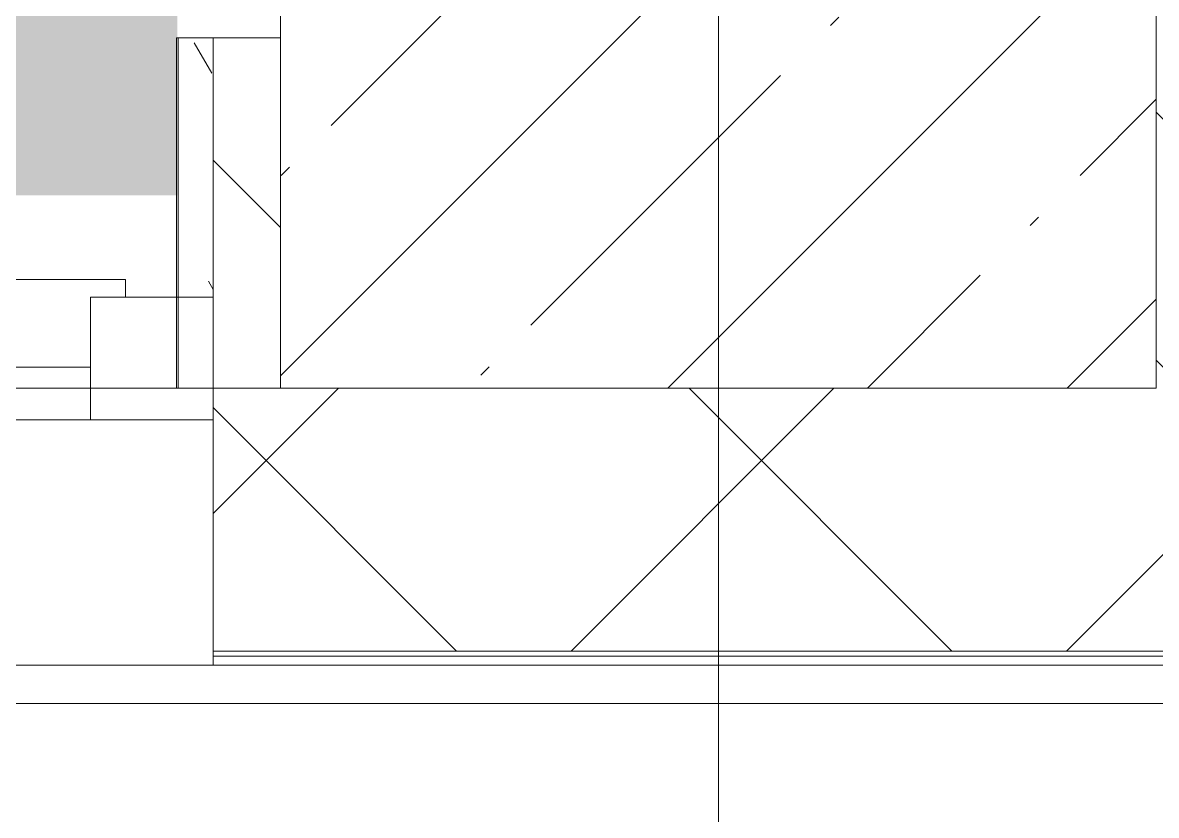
# Model space of a CAD drawing. Header units: millimetres. Extents: x -1178 to 415037, y -3506 to 42334.
# Drawn here: x 51763 to 52410, y -344 to 109 of the extents above; entities that cross this region are included whole.
import ezdxf

# ---------------------------------------------------------------- set-up
doc = ezdxf.new("R2010")
doc.units = ezdxf.units.MM
doc.layers.add('A-AREA-PATT-1', color=7, linetype='Continuous', lineweight=5, true_color=0xa5bae0, transparency=1)
for name, color, linetype, lineweight in [('A-GLAZ', 7, 'Continuous', 9), ('A-GLAZ-1', 7, 'Continuous', 5), ('A-WALL', 7, 'Continuous', 5), ('I-WALL', 7, 'Continuous', 5), ('S-COLS', 7, 'Continuous', 9), ('S-COLS-1', 7, 'Continuous', 5), ('Оси', 7, 'Continuous', 9)]:
    doc.layers.add(name, color=color, linetype=linetype, lineweight=lineweight)
doc.layers.add('A-WALL-1', color=9, linetype='Continuous', lineweight=5, true_color=0x808080)
doc.layers.add('A-WALL-FNSH-1', color=9, linetype='Continuous', lineweight=5, true_color=0x808080)

# ---------------------------------------------------------------- blocks, each defined once
blk = doc.blocks.new('BSC_Колонна _Прямоугольная - 500х500-V10-Объем проектирования 1 этажа')
at = {"layer": 'S-COLS-1'}
h = blk.add_hatch(dxfattribs=at)
h.set_pattern_fill('FP_14', color=256, style=0, pattern_type=2)
h.set_pattern_definition([(45, (-52160, -150), (-114.04925, 114.04925), []), (45, (-52045.95, -150), (-114.04925, 114.04925), [201.613, -40.323, 6.706, -33.617])])
h.paths.add_polyline_path([(-250, -250), (250, -250), (250, 250), (-250, 250), (-250, -244.65)])
for p, q in [((250, 250), (-250, 250)), ((-250, 250), (-250, -250)), ((250, -250), (250, 250)), ((-250, -250), (250, -250))]:
    blk.add_line(p, q, dxfattribs=at)
blk = doc.blocks.new('120_Окно_СКБ_2Ст - 120_Окно_СКБ_2Ст 2100х2500 _мал створка справа_-V25-Объем проектирования 1 этажа')
at = {"layer": 'A-GLAZ'}
for p, q in [((-1050, -127), (-1050, -57)), ((-1050, -57), (-980, -57)), ((-980, -57), (-980, -127)), ((150, -87), (-980, -87)), ((-980, -87), (-980, -127)), ((-980, -127), (-1050, -127)), ((-980, -127), (-1000, -127)), ((-1000, -127), (-1000, -137)), ((-1000, -137), (170, -137)), ((170, -137), (-1000, -137))]:
    blk.add_line(p, q, dxfattribs=at)
at = {"layer": 'A-GLAZ-1'}
for p, q in [((1050, -57), (-1050, -57)), ((-1030, -127), (-1000, -127))]:
    blk.add_line(p, q, dxfattribs=at)

msp = doc.modelspace()

# ---------------------------------------------------------------- hatches: boundary and pattern name
at = {"layer": 'A-AREA-PATT-1'}
h = msp.add_hatch(color=256, dxfattribs=at)
h.paths.add_polyline_path([(51851.04, 10), (51851.04, 120), (47930.5, 120), (47930.5, 10), (51769.54, 10)])
h.paths.add_polyline_path([(56203.14, 804.25), (56903.29, 2016.6), (56838.34, 2054.11), (56138.2, 841.76)])
h.paths.add_polyline_path([(56203.14, 5802.94), (56903.29, 7015.29), (56844.06, 7049.5), (56836.44, 7049.5), (56138.2, 5840.45)])
h.paths.add_polyline_path([(56838.34, 2054.79), (56903.29, 2092.3), (56203.45, 3304.12), (56903.29, 4515.95), (56838.99, 4553.46), (56903.29, 4590.59), (56203.14, 5802.94), (56138.2, 5765.43), (56838.24, 4553.27), (56138.2, 3341.11), (56201.32, 3303.6), (56138.2, 3267.14), (56804.91, 2112.69)])
h.paths.add_polyline_path([(62214, 7050), (62218, 7051.53), (62218, 7652), (63411, 7652), (63411, 7656), (62214, 7656), (62214, 7050.77)])
h.paths.add_polyline_path([(53714, 7050), (53718, 7051.02), (53718, 7652), (55302, 7652), (55302, 7050), (55306, 7050), (55306, 7656), (53714, 7656), (53714, 7051.53)])
at = {"layer": 'A-WALL'}
h = msp.add_hatch(dxfattribs=at)
h.set_pattern_fill('FP_2', color=256, style=0, pattern_type=2)
h.set_pattern_definition([(135, (0, 0), (-70.71068, -70.71068), [])])
h.paths.add_polyline_path([(56910, -100), (57160, -100), (57160, 100), (56910, 100), (56910, -7.27)])
h.paths.add_polyline_path([(47910, -100), (48160, -100), (48159.18, 100), (47910, 100), (47910, -7.27)])
h.paths.add_polyline_path([(49060, -100), (49771.54, -100), (49771.54, 100), (49060, 100), (49060, -7.27)])
h.paths.add_polyline_path([(51871.54, -100), (51910, -100), (51910, 100), (51871.54, 100), (51871.54, -7.27)])
h.paths.add_polyline_path([(52410, -100), (53310, -100), (53310, 100), (52410, 100), (52410, -25.13)])
h.paths.add_polyline_path([(59260, -100), (60010, -100), (60010, 100), (59260, 100), (59260, -7.27)])
h.paths.add_polyline_path([(61410, -100), (61610, -100), (61610, 100), (61410, 100), (61410, -7.27)])
h.paths.add_polyline_path([(65160, -100), (65410, -100), (65410, 100), (65160, 100), (65160, -7.27)])
h.paths.add_polyline_path([(64260, -100), (64260, 100), (63710, 100), (63710, -100)])
h = msp.add_hatch(dxfattribs=at)
h.set_pattern_fill('FP_24', color=256, style=0, pattern_type=2)
h.set_pattern_definition([(45, (0, 0), (-141.42136, 141.42136), []), (135, (0, 0), (-141.42136, -141.42136), [])])
h.paths.add_polyline_path([(75692.06, -250), (75700, -250), (75700, -100), (73980, -100), (73980, -250), (75480, -250)])
h.paths.add_polyline_path([(70660, -250), (70660, -100), (67060, -100), (67060, -250), (69821.35, -250)])
h.paths.add_polyline_path([(72236.07, -250), (72280, -250), (72280, -100), (71560, -101.79), (71560, -250), (72080, -250)])
h.paths.add_polyline_path([(65160, -250), (66160, -250), (66160, -100), (65160, -100), (65160, -118)])
h.paths.add_polyline_path([(63710, -250), (64260, -250), (64260, -100), (63710, -100), (63710, -121.31)])
h.paths.add_polyline_path([(60910, -250), (61610, -250), (61610, -100), (60910, -100), (60910, -128.27)])
h.paths.add_polyline_path([(60010, -250), (60010, -100), (59260, -100), (59260, -250)])
h.paths.add_polyline_path([(57160, -250), (57160, -100), (56410, -100), (56410, -250)])
h.paths.add_polyline_path([(53310, -250), (53310, -100), (51871.54, -100), (51871.54, -250)])
h.paths.add_polyline_path([(49771.54, -250), (49771.54, -100), (49060, -100), (49060, -250), (49190.71, -250)])
h.paths.add_polyline_path([(48160, -250), (48160, -100), (47410, -100), (47410, -250)])
h.paths.add_polyline_path([(44310, -250), (44310, -100), (42737.54, -100), (42737.54, -250)])
h.paths.add_polyline_path([(38875.4, -250), (39040, -250), (39040, -100), (37990, -100), (37990, -250)])
h.paths.add_polyline_path([(40637.54, -250), (40637.54, -100), (39940, -100), (39940, -250)])
h.paths.add_polyline_path([(36812.33, -250), (37090, -250), (37090, -100), (35970, -100), (35970, -250)])
h.paths.add_polyline_path([(33870, -250), (33870, -100), (33010, -100), (33010, -250)])
h.paths.add_polyline_path([(30210, -250), (30210, -100), (29209.74, -100), (29209.74, -250)])
h.paths.add_polyline_path([(28309.74, -250), (28309.74, -100), (27310, -100), (27310, -250)])
h.paths.add_polyline_path([(26410, -250), (26410, -100), (25435, -100), (25435, -250)])
h.paths.add_polyline_path([(22635, -250), (22635, -100), (21610, -100), (21610, -250)])
h.paths.add_polyline_path([(19360, -250), (20710, -250), (20710, -100), (19360, -100), (19360, -231.59)])
h.paths.add_polyline_path([(17260, -250), (17260, -100), (16510, -100), (16510, -250)])
h.paths.add_polyline_path([(14860, -250), (15610, -250), (15610, -100), (14860, -100), (14860, -242.78)])
h.paths.add_polyline_path([(12055.57, -250), (12760, -248), (12760, -100), (12010, -100), (12010, -250)])
h.paths.add_polyline_path([(7929.44, -250), (8259.74, -250), (8259.74, -100), (6830, -100), (6830, -250), (7660, -250)])
h.paths.add_polyline_path([(9159.74, -250), (9910, -250), (9910, -100), (9159.74, -100), (9159.74, -118)])
h.paths.add_polyline_path([(110, -250), (3730, -250), (3730, -100), (-260, -100), (-260, -250), (-110, -250)])
at = {"layer": 'I-WALL'}
h = msp.add_hatch(dxfattribs=at)
h.set_pattern_fill('FP_191', color=256, style=0, pattern_type=2)
h.set_pattern_definition([(0, (0, 0), (243.84, 60.96), [20.117, -162.763, 20.117, -162.763, -975.36]), (0, (0, 0), (243.84, 60.96), [-365.76, 20.117, -345.643, 20.117, -162.763, -426.72]), (0, (0, 0), (243.84, 60.96), [-914.4, 20.117, -101.803, 20.117, -284.683]), (120, (91.44, 30.48), (-174.71291, 180.691634), [20.117, -162.763, 20.117, -162.763, -975.36]), (120, (91.44, 30.48), (-174.71291, 180.691634), [-365.76, 20.117, -345.643, 20.117, -162.763, -426.72]), (120, (91.44, 30.48), (-174.71291, 180.691634), [-914.4, 20.117, -101.803, 20.117, -284.683]), (240, (121.92, 152.4), (-69.12709, -241.651634), [20.117, -162.763, 20.117, -162.763, -975.36]), (240, (121.92, 152.4), (-69.12709, -241.651634), [-365.76, 20.117, -345.643, 20.117, -162.763, -426.72]), (240, (121.92, 152.4), (-69.12709, -241.651634), [-914.4, 20.117, -101.803, 20.117, -284.683])])
h.paths.add_polyline_path([(51871.54, -100), (51871.54, 100), (51851.54, 100), (51851.54, -100)])

# ---------------------------------------------------------------- linework, layer by layer
at = {"layer": 'A-WALL'}
for p, q in [((49791.54, -100), (51851.54, -100)), ((51910, -100), (51871.54, -100)), ((51871.54, -250), (53310, -250)), ((51871.54, -258), (49771.54, -258)), ((51871.54, -253), (53310, -253)), ((72280, -280), (-290, -280))]:
    msp.add_line(p, q, dxfattribs=at)
at = {"layer": 'A-WALL-1'}
for p, q in [((51851.54, 100), (51851.54, -100)), ((51871.54, 100), (51851.54, 100)), ((51910, 100), (51871.54, 100)), ((51871.54, -250), (51871.54, 100)), ((51851.54, -100), (51871.54, -100))]:
    msp.add_line(p, q, dxfattribs=at)
at = {"layer": 'A-WALL-FNSH-1'}
for p, q in [((51850.54, 100), (51850.54, -100)), ((51851.54, 100), (51850.54, 100)), ((51850.54, -100), (51851.54, -100)), ((51871.54, -250), (51871.54, -258)), ((51871.54, -258), (53310, -258))]:
    msp.add_line(p, q, dxfattribs=at)
at = {"layer": 'Оси'}
msp.add_line((52160, -1906.26), (52160, 3093.74), dxfattribs=at)

# ---------------------------------------------------------------- block references
at = {"layer": 'A-GLAZ', "color": 3, "rotation": 180}
msp.add_blockref('120_Окно_СКБ_2Ст - 120_Окно_СКБ_2Ст 2100х2500 _мал створка справа_-V25-Объем проектирования 1 этажа', (50821.54, -175), dxfattribs=at)
at = {"layer": 'S-COLS'}
msp.add_blockref('BSC_Колонна _Прямоугольная - 500х500-V10-Объем проектирования 1 этажа', (52160, 150), dxfattribs=at)

doc.saveas('drawing.dxf')
